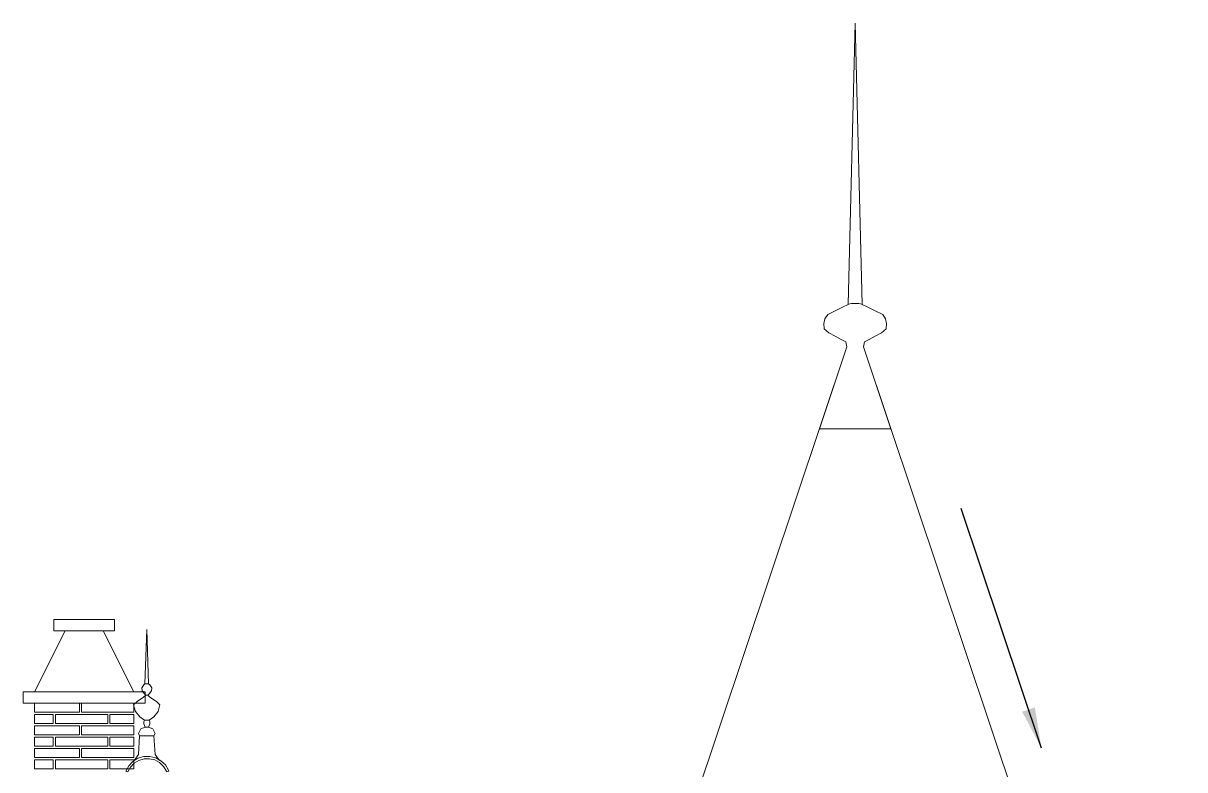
# Model space of a CAD drawing. Header units: millimetres. Extents: x -17502 to -16646, y 1856 to 2034.
# Drawn here: x -17195.02 to -17189.9, y 1876.54 to 1879.84 of the extents above; entities that cross this region are included whole.
import ezdxf

# ---------------------------------------------------------------- set-up
doc = ezdxf.new("R2010")
doc.units = ezdxf.units.MM
doc.layers.get('0').update_dxf_attribs({"lineweight": 9})
doc.layers.add('COUPE', color=7, linetype='Continuous', lineweight=9)
doc.styles.get("Standard").update_dxf_attribs({"font": 'times.ttf'})
doc.dimstyles.get("Standard").update_dxf_attribs({"dimtxt": 0.18, "dimasz": 0.18, "dimexe": 0.18, "dimexo": 0.0625, "dimgap": 0.09, "dimtad": 0, "dimtih": 1, "dimtoh": 1, "dimzin": 0, "dimdsep": 46, "dimtxsty": 'Standard', "dimcen": 0.09, "dimadec": 0, "dimazin": 0, "dimtfac": 1, "dimtofl": 0, "dimtmove": 0, "dimatfit": 3, "dimfxl": 1, "dimtolj": 1, "dimtzin": 0, "dimarcsym": 0})

msp = doc.modelspace()

# ---------------------------------------------------------------- linework, layer by layer
at = {"lineweight": 9}
for points in [[(-17191.5087, 1878.0484), (-17191.3876, 1878.4099), (-17191.3931, 1878.4321), (-17191.4134, 1878.4422), (-17191.4394, 1878.4567), (-17191.4677, 1878.4712), (-17191.4879, 1878.4892), (-17191.4901, 1878.5131), (-17191.4851, 1878.5327), (-17191.4727, 1878.5529), (-17191.4365, 1878.5696), (-17191.4069, 1878.584), (-17191.3822, 1878.597), (-17191.3514, 1879.8365)], [(-17191.1941, 1878.0484), (-17191.3152, 1878.4099), (-17191.3097, 1878.4321), (-17191.2894, 1878.4422), (-17191.2634, 1878.4567), (-17191.2351, 1878.4712), (-17191.2149, 1878.4892), (-17191.2127, 1878.5131), (-17191.2178, 1878.5327), (-17191.2301, 1878.5529), (-17191.2663, 1878.5696), (-17191.296, 1878.584), (-17191.3206, 1878.597), (-17191.3514, 1879.8365)], [(-17191.5087, 1878.0484), (-17191.1941, 1878.0484)], [(-17194.971, 1876.8889), (-17194.8366, 1877.1571)], [(-17194.5335, 1876.8889), (-17194.6679, 1877.1571)], [(-17194.5318, 1876.5852), (-17194.5132, 1876.6125), (-17194.5075, 1876.6947), (-17194.5132, 1876.7053), (-17194.5026, 1876.7257), (-17194.4839, 1876.7322), (-17194.4892, 1876.7475), (-17194.4887, 1876.7565), (-17194.4858, 1876.7629), (-17194.5064, 1876.7779), (-17194.5253, 1876.8023), (-17194.534, 1876.8309), (-17194.5186, 1876.846), (-17194.4899, 1876.8655), (-17194.4805, 1876.8736), (-17194.4862, 1876.8802), (-17194.4963, 1876.893), (-17194.4986, 1876.9062), (-17194.4886, 1876.9188), (-17194.4841, 1876.9233), (-17194.4759, 1877.1633)], [(-17194.4201, 1876.5852), (-17194.4386, 1876.6125), (-17194.4443, 1876.6947), (-17194.4386, 1876.7053), (-17194.4492, 1876.7257), (-17194.4679, 1876.7322), (-17194.4626, 1876.7475), (-17194.4631, 1876.7565), (-17194.466, 1876.7629), (-17194.4455, 1876.7779), (-17194.4265, 1876.8023), (-17194.4179, 1876.8309), (-17194.4333, 1876.846), (-17194.4619, 1876.8655), (-17194.4713, 1876.8736), (-17194.4656, 1876.8802), (-17194.4555, 1876.893), (-17194.4532, 1876.9062), (-17194.4632, 1876.9188), (-17194.4678, 1876.9233), (-17194.4759, 1877.1633)], [(-17194.4678, 1876.9233), (-17194.4841, 1876.9233)], [(-17194.4713, 1876.8736), (-17194.4805, 1876.8736)], [(-17194.4858, 1876.7629), (-17194.466, 1876.7629)], [(-17194.4443, 1876.6947), (-17194.5075, 1876.6947)], [(-17194.4679, 1876.7322), (-17194.4839, 1876.7322)]]:
    msp.add_lwpolyline(points, dxfattribs=at)
for points in [[(-17194.8866, 1877.2071), (-17194.6179, 1877.2071), (-17194.6179, 1877.1571), (-17194.8866, 1877.1571)], [(-17195.021, 1876.8889), (-17194.4835, 1876.8889), (-17194.4835, 1876.8389), (-17195.021, 1876.8389)], [(-17194.971, 1876.8389), (-17194.7735, 1876.8389), (-17194.7735, 1876.7989), (-17194.971, 1876.7989)], [(-17194.5335, 1876.8389), (-17194.7635, 1876.8389), (-17194.7635, 1876.7989), (-17194.5335, 1876.7989)], [(-17194.8885, 1876.7889), (-17194.971, 1876.7889), (-17194.971, 1876.7489), (-17194.8885, 1876.7489)], [(-17194.971, 1876.7389), (-17194.7735, 1876.7389), (-17194.7735, 1876.6989), (-17194.971, 1876.6989)], [(-17194.8785, 1876.7889), (-17194.6485, 1876.7889), (-17194.6485, 1876.7489), (-17194.8785, 1876.7489)], [(-17194.5335, 1876.7389), (-17194.7635, 1876.7389), (-17194.7635, 1876.6989), (-17194.5335, 1876.6989)], [(-17194.5335, 1876.7889), (-17194.6385, 1876.7889), (-17194.6385, 1876.7489), (-17194.5335, 1876.7489)], [(-17194.8885, 1876.6889), (-17194.971, 1876.6889), (-17194.971, 1876.6489), (-17194.8885, 1876.6489)], [(-17194.8785, 1876.6889), (-17194.6485, 1876.6889), (-17194.6485, 1876.6489), (-17194.8785, 1876.6489)], [(-17194.5335, 1876.6889), (-17194.6385, 1876.6889), (-17194.6385, 1876.6489), (-17194.5335, 1876.6489)], [(-17194.971, 1876.6389), (-17194.7735, 1876.6389), (-17194.7735, 1876.5989), (-17194.971, 1876.5989)], [(-17194.5335, 1876.6389), (-17194.7635, 1876.6389), (-17194.7635, 1876.5989), (-17194.5335, 1876.5989)], [(-17194.8885, 1876.5889), (-17194.971, 1876.5889), (-17194.971, 1876.5489), (-17194.8885, 1876.5489)], [(-17194.8785, 1876.5889), (-17194.6485, 1876.5889), (-17194.6485, 1876.5489), (-17194.8785, 1876.5489)], [(-17194.5335, 1876.5889), (-17194.6385, 1876.5889), (-17194.6385, 1876.5489), (-17194.5335, 1876.5489)]]:
    msp.add_lwpolyline(points, close=True, dxfattribs=at)
msp.add_arc((-17191.3514, 1878.4893), 0.112, 74.0274, 105.9726, dxfattribs=at)
at = {"layer": 'COUPE', "color": 7, "lineweight": 9}
for points in [[(-17192.8052, 1875.2703), (-17192.1731, 1876.0655), (-17191.3876, 1878.4099)], [(-17189.8977, 1875.2703), (-17190.5297, 1876.0655), (-17191.3152, 1878.4099)]]:
    msp.add_lwpolyline(points, dxfattribs=at)
at = {"layer": 'COUPE', "color": 7, "linetype": 'Continuous', "lineweight": 9}
msp.add_lwpolyline([(-17194.5687, 1876.5392), (-17194.5594, 1876.5356), (-17194.5478, 1876.5566), (-17194.5312, 1876.574), (-17194.5107, 1876.5864), (-17194.4877, 1876.5931), (-17194.4637, 1876.5937), (-17194.4404, 1876.588), (-17194.4193, 1876.5764), (-17194.402, 1876.5598), (-17194.3896, 1876.5393), (-17194.388, 1876.5356), (-17194.3787, 1876.5392), (-17194.3804, 1876.5433), (-17194.3942, 1876.5661), (-17194.4134, 1876.5845), (-17194.4368, 1876.5973), (-17194.4626, 1876.6036), (-17194.4892, 1876.603), (-17194.5148, 1876.5956), (-17194.5375, 1876.5818), (-17194.5559, 1876.5625), (-17194.5687, 1876.5392)], close=True, dxfattribs=at)

# ---------------------------------------------------------------- leaders
at = {"lineweight": 9}
msp.add_leader([(-17190.5297, 1876.6397), (-17190.8839, 1877.697)], dimstyle='Standard', dxfattribs=at)

doc.saveas('drawing.dxf')
